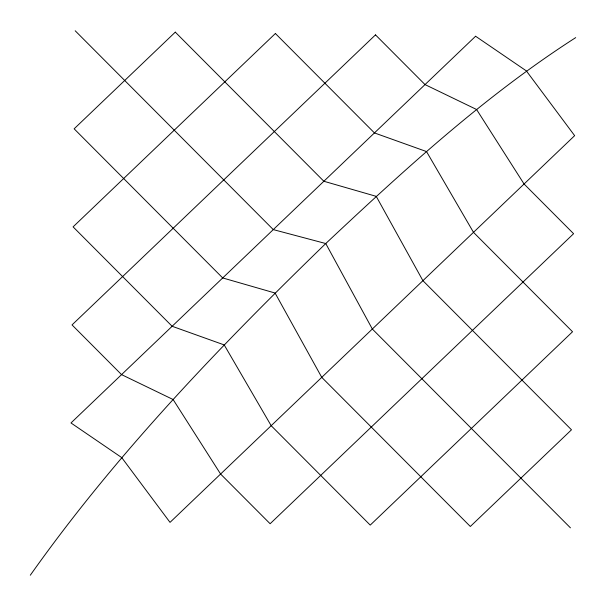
<?xml version="1.0" encoding="UTF-8"?>
<svg xmlns="http://www.w3.org/2000/svg" width="606" height="606" viewBox="0 0 606 606"><rect width="100%" height="100%" fill="white"/><g stroke="black" fill="none" stroke-linecap="round" stroke-linejoin="round"><path stroke-width="0.91" d="M30.3 575.223C116.026 454.038 219.47 346.693 325.755 243.536C404.49 169.695 484.58 96.104 575.7 37.617M75.189 30.777L273.283 229.606L325.755 243.536L372.334 329.02L570.435 527.841M175.293 32.141L74.137 128.82L222.705 277.942L275.079 293.031L321.756 377.356L470.332 526.478L571.488 429.798L422.912 280.676L376.235 196.352L323.862 181.262L175.293 32.141M275.389 33.512L73.084 226.864L172.134 326.278L224.212 344.92L271.177 425.692L370.228 525.107L572.541 331.755L473.491 232.34L426.518 151.561L374.44 132.926L275.389 33.512M375.493 34.875L72.031 324.914L121.556 374.622L173.119 399.528L220.599 474.036L270.125 523.743L573.594 233.704L524.069 183.997L476.581 109.497L425.018 84.582L375.493 34.875M475.596 36.246L70.978 422.958L121.738 457.606L170.021 522.372L574.647 135.661L526.356 70.894L475.596 36.246"/></g></svg>
